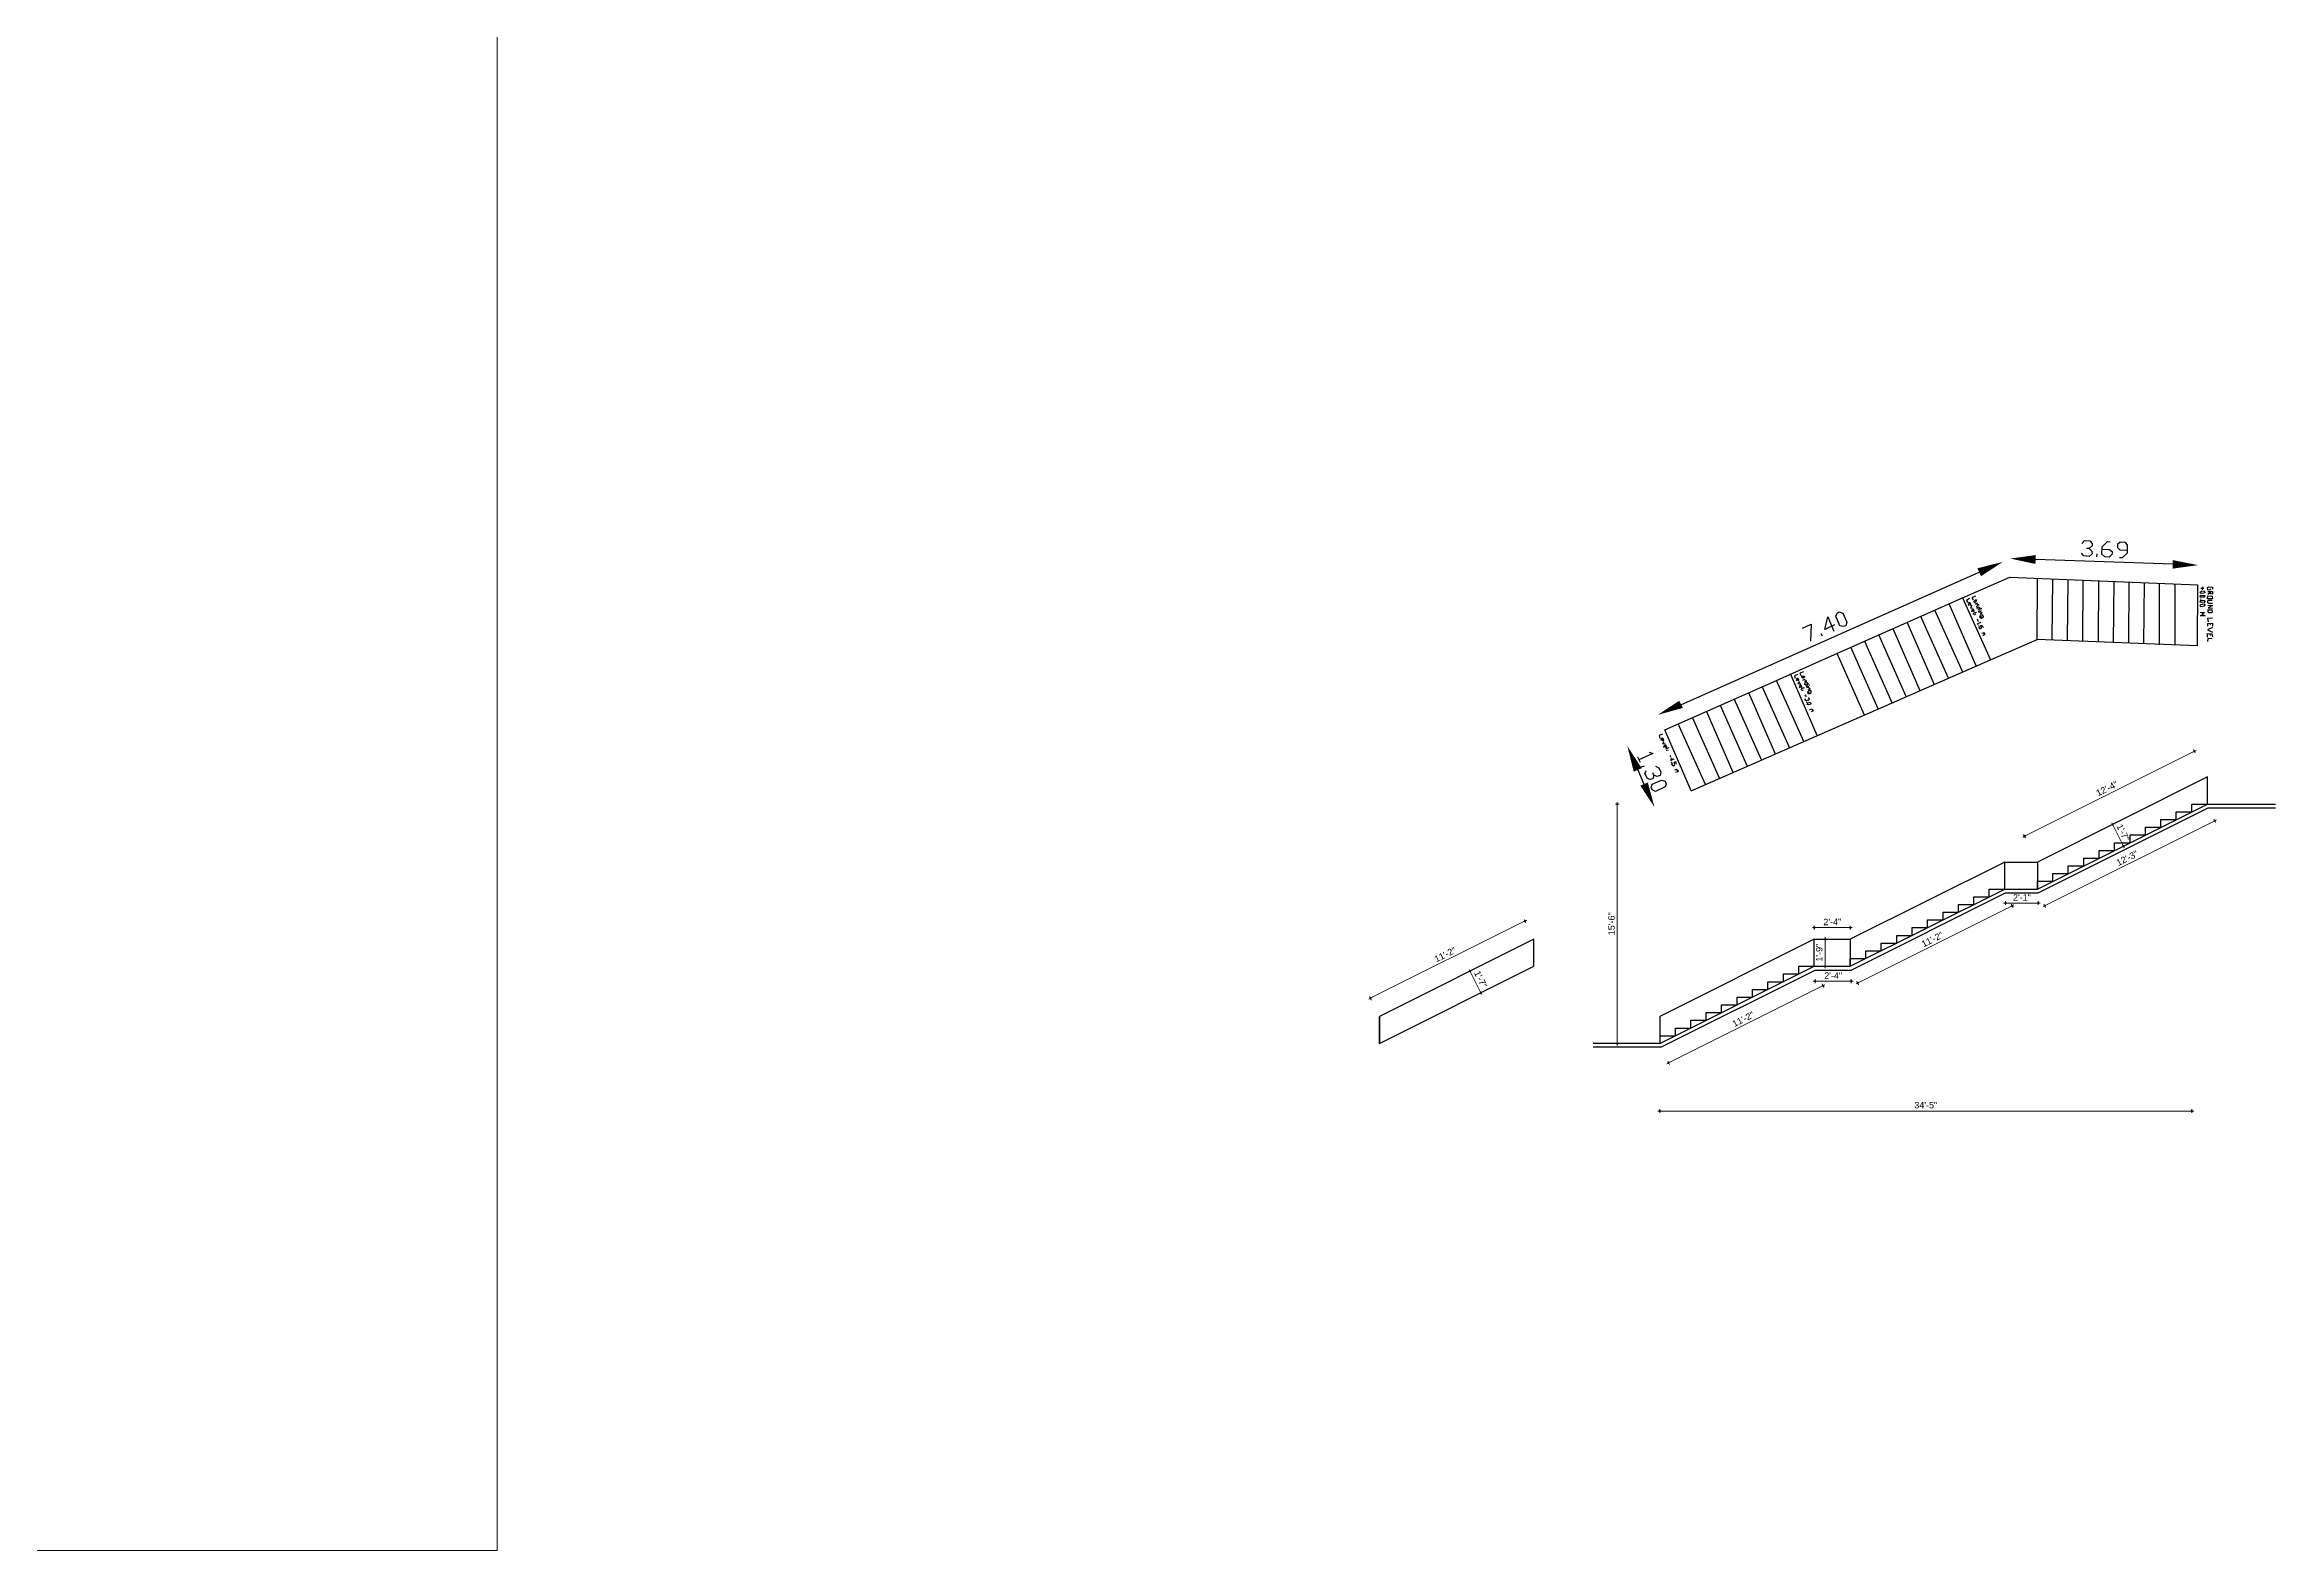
# Model space of a CAD drawing. Header units: inches. Extents: x 8069 to 17410, y -9620 to -7279.
# Drawn here: x 15678 to 17410, y -9620 to -8450 of the extents above; entities that cross this region are included whole.
import ezdxf

# ---------------------------------------------------------------- set-up
doc = ezdxf.new("R2010")
doc.units = ezdxf.units.IN
doc.header["$LTSCALE"] = 0.5
doc.header["$MEASUREMENT"] = 0
doc.header["$PDMODE"] = 66
doc.layers.add('hatch', color=9, linetype='Continuous', lineweight=0)
doc.layers.add('PDF_Dimensions', color=7, linetype='Continuous')
doc.layers.add('PDF_stairs', color=7, linetype='Continuous')
doc.styles.get("Standard").update_dxf_attribs({"font": 'arial.ttf'})
doc.dimstyles.new('S8', dxfattribs={"dimtxt": 5, "dimasz": 1, "dimexe": 6, "dimexo": 18, "dimgap": 1.9375, "dimtad": 1, "dimdec": 0, "dimzin": 3, "dimdsep": 46, "dimlunit": 4, "dimtxsty": 'Standard', "dimblk": 'dot 2', "dimcen": 12, "dimse1": 1, "dimse2": 1, "dimclrd": 1, "dimclre": 1, "dimclrt": 256, "dimadec": 0, "dimazin": 0, "dimtfac": 0.75, "dimtdec": 0, "dimtix": 1, "dimtmove": 1, "dimatfit": 3, "dimldrblk": 'DOT', "dimfxl": 1, "dimtolj": 1, "dimtzin": 0, "dimlwd": 9, "dimlwe": 9, "dimarcsym": 0})

# ---------------------------------------------------------------- blocks, each defined once
blk = doc.blocks.new('dot1')
at = {"layer": 'hatch'}
h = blk.add_hatch(color=256, dxfattribs=at)
edge = h.paths.add_edge_path()
edge.add_arc((0, 0), 1, 0, 360)
for p, q in [((3, 0), (-3, 0)), ((0, 3), (0, -3))]:
    blk.add_line(p, q, dxfattribs=at)
blk.add_circle((0, 0), 1, dxfattribs=at)
blk = doc.blocks.new('dot 2')
at = {"layer": 'hatch', "xscale": 0.5, "yscale": 0.5, "zscale": 0.5}
blk.add_blockref('dot1', (0, 0), dxfattribs=at)
blk = doc.blocks.new('*D857')
at = {"color": 1, "lineweight": 9, "transparency": 16777216}
blk.add_line((16933.3, -9278.2), (17344.5, -9278.2), dxfattribs=at)
at = {"layer": 'Defpoints', "color": 0, "transparency": 16777216}
for p in [(16932.3, -9225.7), (17345.5, -9225.7), (17345.5, -9278.2)]:
    blk.add_point(p, dxfattribs=at)
at = {"color": 1, "lineweight": 9, "transparency": 16777216, "rotation": 180}
blk.add_blockref('dot 2', (16932.3, -9278.2), dxfattribs=at)
at = {"color": 1, "lineweight": 9, "transparency": 16777216}
blk.add_blockref('dot 2', (17345.5, -9278.2), dxfattribs=at)
at = {"transparency": 16777216, "insert": (17138.9, -9273.7), "char_height": 5, "attachment_point": 5}
blk.add_mtext('\\A1;34\'-5"', dxfattribs=at)
blk = doc.blocks.new('_Dot')
at = {"color": 0, "linetype": 'ByBlock', "lineweight": -2}
blk.add_line((-0.5, 0), (-1, 0), dxfattribs=at)
at = {"color": 0, "linetype": 'ByBlock', "const_width": 0.5}
blk.add_lwpolyline([(-0.25, 0, 1), (0.25, 0, 1)], format="xyb", close=True, dxfattribs=at)
blk = doc.blocks.new('*D858')
at = {"color": 1, "lineweight": 9, "transparency": 16777216}
blk.add_line((16899.3, -9224.7), (16899.3, -9040.7), dxfattribs=at)
at = {"layer": 'Defpoints', "color": 0, "transparency": 16777216}
for p in [(16899.3, -9039.7), (17345.5, -9039.7), (16932.3, -9225.7)]:
    blk.add_point(p, dxfattribs=at)
at = {"color": 1, "lineweight": 9, "transparency": 16777216}
for p, rotation in [((16899.3, -9039.7), 90), ((16899.3, -9225.7), 270)]:
    blk.add_blockref('dot 2', p, dxfattribs=dict(at, rotation=rotation))
at = {"transparency": 16777216, "insert": (16894.8, -9132.7), "char_height": 5, "attachment_point": 5, "rotation": 90}
blk.add_mtext('\\A1;15\'-6"', dxfattribs=at)
blk = doc.blocks.new('*D862')
at = {"color": 1, "lineweight": 9, "transparency": 16777216}
blk.add_line((16940, -9240.3), (17058.2, -9181.2), dxfattribs=at)
at = {"layer": 'Defpoints', "color": 0, "transparency": 16777216}
for p in [(17053, -9168.7), (17059.1, -9180.8), (16933, -9228.7)]:
    blk.add_point(p, dxfattribs=at)
at = {"color": 1, "lineweight": 9, "transparency": 16777216}
for p, rotation in [((17059.1, -9180.8), 26.56919059721832), ((16939.1, -9240.8), 206.5691905972184)]:
    blk.add_blockref('dot 2', p, dxfattribs=dict(at, rotation=rotation))
at = {"transparency": 16777216, "insert": (16997.1, -9206.8), "char_height": 5, "attachment_point": 5, "rotation": 26.5692}
blk.add_mtext('\\A1;11\'-2"', dxfattribs=at)
blk = doc.blocks.new('*D863')
at = {"color": 1, "lineweight": 9, "transparency": 16777216}
blk.add_line((17054, -9177.3), (17080, -9177.3), dxfattribs=at)
at = {"layer": 'Defpoints', "color": 0, "transparency": 16777216}
for p in [(17053, -9168.7), (17081, -9168.7), (17081, -9177.3)]:
    blk.add_point(p, dxfattribs=at)
at = {"color": 1, "lineweight": 9, "transparency": 16777216, "rotation": 180}
blk.add_blockref('dot 2', (17053, -9177.3), dxfattribs=at)
at = {"color": 1, "lineweight": 9, "transparency": 16777216}
blk.add_blockref('dot 2', (17081, -9177.3), dxfattribs=at)
at = {"transparency": 16777216, "insert": (17067, -9172.9), "char_height": 5, "attachment_point": 5}
blk.add_mtext('\\A1;2\'-4"', dxfattribs=at)
blk = doc.blocks.new('*D864')
at = {"color": 1, "lineweight": 9, "transparency": 16777216}
blk.add_line((17087, -9178.3), (17205.1, -9119.2), dxfattribs=at)
at = {"layer": 'Defpoints', "color": 0, "transparency": 16777216}
for p in [(17200.9, -9108.7), (17206, -9118.7), (17081, -9168.7)]:
    blk.add_point(p, dxfattribs=at)
at = {"color": 1, "lineweight": 9, "transparency": 16777216}
for p, rotation in [((17206, -9118.7), 26.5812048147403), ((17086.1, -9178.7), 206.5812048147403)]:
    blk.add_blockref('dot 2', p, dxfattribs=dict(at, rotation=rotation))
at = {"transparency": 16777216, "insert": (17144, -9144.8), "char_height": 5, "attachment_point": 5, "rotation": 26.5812}
blk.add_mtext('\\A1;11\'-2"', dxfattribs=at)
blk = doc.blocks.new('*D865')
at = {"color": 1, "lineweight": 9, "transparency": 16777216}
blk.add_line((17201.9, -9116.6), (17225.3, -9116.6), dxfattribs=at)
at = {"layer": 'Defpoints', "color": 0, "transparency": 16777216}
for p in [(17200.9, -9108.7), (17226.3, -9108.7), (17226.3, -9116.6)]:
    blk.add_point(p, dxfattribs=at)
at = {"color": 1, "lineweight": 9, "transparency": 16777216, "rotation": 180}
blk.add_blockref('dot 2', (17200.9, -9116.6), dxfattribs=at)
at = {"color": 1, "lineweight": 9, "transparency": 16777216}
blk.add_blockref('dot 2', (17226.3, -9116.6), dxfattribs=at)
at = {"transparency": 16777216, "insert": (17213.6, -9112.2), "char_height": 5, "attachment_point": 5}
blk.add_mtext('\\A1;2\'-1"', dxfattribs=at)
blk = doc.blocks.new('*D866')
at = {"color": 1, "lineweight": 9, "transparency": 16777216}
blk.add_line((17232.2, -9118.3), (17362.4, -9053.2), dxfattribs=at)
at = {"layer": 'Defpoints', "color": 0, "transparency": 16777216}
for p in [(17358.2, -9042.7), (17363.3, -9052.7), (17226.3, -9108.7)]:
    blk.add_point(p, dxfattribs=at)
at = {"color": 1, "lineweight": 9, "transparency": 16777216}
for p, rotation in [((17363.3, -9052.7), 26.58120481474094), ((17231.3, -9118.7), 206.5812048147409)]:
    blk.add_blockref('dot 2', p, dxfattribs=dict(at, rotation=rotation))
at = {"transparency": 16777216, "insert": (17295.3, -9081.7), "char_height": 5, "attachment_point": 5, "rotation": 26.5812}
blk.add_mtext('\\A1;12\'-3"', dxfattribs=at)
blk = doc.blocks.new('*D869')
at = {"color": 1, "lineweight": 9, "transparency": 16777216}
blk.add_line((16826.7, -9131), (16708.5, -9190.1), dxfattribs=at)
at = {"layer": 'Defpoints', "color": 0, "transparency": 16777216}
for p in [(16834.6, -9144.7), (16707.6, -9190.6), (16714.6, -9204.7)]:
    blk.add_point(p, dxfattribs=at)
at = {"color": 1, "lineweight": 9, "transparency": 16777216}
for p, rotation in [((16827.6, -9130.6), 26.56919059721764), ((16707.6, -9190.6), 206.5691905972176)]:
    blk.add_blockref('dot 2', p, dxfattribs=dict(at, rotation=rotation))
at = {"transparency": 16777216, "insert": (16765.6, -9156.6), "char_height": 5, "attachment_point": 5, "rotation": 26.5692}
blk.add_mtext('\\A1;11\'-2"', dxfattribs=at)
blk = doc.blocks.new('*D870')
at = {"color": 1, "lineweight": 9, "transparency": 16777216}
blk.add_line((16785.4, -9170.4), (16792.9, -9185.4), dxfattribs=at)
at = {"layer": 'Defpoints', "color": 0, "transparency": 16777216}
for p in [(16774.6, -9174.7), (16783, -9191.5), (16793.4, -9186.3)]:
    blk.add_point(p, dxfattribs=at)
at = {"color": 1, "lineweight": 9, "transparency": 16777216}
for p, rotation in [((16785, -9169.5), 116.5691905972176), ((16793.4, -9186.3), 296.5691905972176)]:
    blk.add_blockref('dot 2', p, dxfattribs=dict(at, rotation=rotation))
at = {"transparency": 16777216, "insert": (16793.2, -9175.9), "char_height": 5, "attachment_point": 5, "rotation": 296.5692}
blk.add_mtext('\\A1;1\'-7"', dxfattribs=at)
blk = doc.blocks.new('*D871')
at = {"color": 1, "lineweight": 9, "transparency": 16777216}
blk.add_line((17053.3, -9135.7), (17079.3, -9135.7), dxfattribs=at)
at = {"layer": 'Defpoints', "color": 0, "transparency": 16777216}
for p in [(17052.3, -9144.7), (17080.3, -9135.7), (17080.3, -9144.7)]:
    blk.add_point(p, dxfattribs=at)
at = {"color": 1, "lineweight": 9, "transparency": 16777216, "rotation": 180}
blk.add_blockref('dot 2', (17052.3, -9135.7), dxfattribs=at)
at = {"color": 1, "lineweight": 9, "transparency": 16777216}
blk.add_blockref('dot 2', (17080.3, -9135.7), dxfattribs=at)
at = {"transparency": 16777216, "insert": (17066.3, -9131.3), "char_height": 5, "attachment_point": 5}
blk.add_mtext('\\A1;2\'-4"', dxfattribs=at)
blk = doc.blocks.new('*D872')
at = {"color": 1, "lineweight": 9, "transparency": 16777216}
blk.add_line((17060.7, -9164.7), (17060.7, -9145.7), dxfattribs=at)
at = {"layer": 'Defpoints', "color": 0, "transparency": 16777216}
for p in [(17052.3, -9144.7), (17060.7, -9144.7), (17052.3, -9165.7)]:
    blk.add_point(p, dxfattribs=at)
at = {"color": 1, "lineweight": 9, "transparency": 16777216}
for p, rotation in [((17060.7, -9144.7), 90), ((17060.7, -9165.7), 270)]:
    blk.add_blockref('dot 2', p, dxfattribs=dict(at, rotation=rotation))
at = {"transparency": 16777216, "insert": (17056.2, -9155.2), "char_height": 5, "attachment_point": 5, "rotation": 90}
blk.add_mtext('\\A1;1\'-9"', dxfattribs=at)
blk = doc.blocks.new('*D873')
at = {"color": 1, "lineweight": 9, "transparency": 16777216}
blk.add_line((17346.7, -8999), (17216.5, -9064.2), dxfattribs=at)
at = {"layer": 'Defpoints', "color": 0, "transparency": 16777216}
for p in [(17357.6, -9018.6), (17215.6, -9064.6), (17225.6, -9084.7)]:
    blk.add_point(p, dxfattribs=at)
at = {"color": 1, "lineweight": 9, "transparency": 16777216}
for p, rotation in [((17347.6, -8998.6), 26.56919059721772), ((17215.6, -9064.6), 206.5691905972177)]:
    blk.add_blockref('dot 2', p, dxfattribs=dict(at, rotation=rotation))
at = {"transparency": 16777216, "insert": (17279.6, -9027.6), "char_height": 5, "attachment_point": 5, "rotation": 26.5692}
blk.add_mtext('\\A1;12\'-4"', dxfattribs=at)
blk = doc.blocks.new('*D874')
at = {"color": 1, "lineweight": 9, "transparency": 16777216}
blk.add_line((17284.5, -9056.4), (17292, -9071.4), dxfattribs=at)
at = {"layer": 'Defpoints', "color": 0, "transparency": 16777216}
for p in [(17291.6, -9051.7), (17292.4, -9072.3), (17300, -9068.5)]:
    blk.add_point(p, dxfattribs=at)
at = {"color": 1, "lineweight": 9, "transparency": 16777216}
for p, rotation in [((17284, -9055.5), 116.5593682710167), ((17292.4, -9072.3), 296.5593682710166)]:
    blk.add_blockref('dot 2', p, dxfattribs=dict(at, rotation=rotation))
at = {"transparency": 16777216, "insert": (17292.2, -9061.9), "char_height": 5, "attachment_point": 5, "rotation": 296.5594}
blk.add_mtext('\\A1;1\'-7"', dxfattribs=at)

msp = doc.modelspace()

# ---------------------------------------------------------------- linework, layer by layer
for p, q in [((17349.7, -8916.7), (17225.3, -8911.8)), ((16956.8, -9029.3), (17189.2, -8927.6)), ((17226.3, -9108.7), (17358.2, -9042.7)), ((17345.5, -9045.7), (17345.5, -9039.7)), ((17345.5, -9039.7), (17410.5, -9039.7)), ((17358.2, -9042.7), (17410.5, -9042.7)), ((17309.5, -9063.7), (17309.5, -9057.7)), ((17309.5, -9057.7), (17321.5, -9057.7)), ((17321.5, -9057.7), (17321.5, -9051.7)), ((17321.5, -9051.7), (17333.5, -9051.7)), ((17333.5, -9051.7), (17333.5, -9045.7)), ((17333.5, -9045.7), (17345.5, -9045.7)), ((17273.6, -9081.7), (17273.6, -9075.7)), ((17273.6, -9075.7), (17285.6, -9075.7)), ((17285.6, -9075.7), (17285.6, -9069.7)), ((17285.6, -9069.7), (17297.6, -9069.7)), ((17297.6, -9069.7), (17297.6, -9063.7)), ((17297.6, -9063.7), (17309.5, -9063.7)), ((17200.3, -9084.7), (17225.6, -9084.7)), ((17237.6, -9099.7), (17237.6, -9093.7)), ((17237.6, -9093.7), (17249.6, -9093.7)), ((17249.6, -9093.7), (17249.6, -9087.7)), ((17249.6, -9087.7), (17261.6, -9087.7)), ((17261.6, -9087.7), (17261.6, -9081.7)), ((17261.6, -9081.7), (17273.6, -9081.7)), ((17081, -9168.7), (17200.9, -9108.7)), ((17176.2, -9117.7), (17176.2, -9111.7)), ((17176.2, -9111.7), (17188.2, -9111.7)), ((17188.2, -9111.7), (17188.2, -9105.7)), ((17188.2, -9105.7), (17225.6, -9105.7)), ((17200.9, -9108.7), (17226.3, -9108.7)), ((17225.6, -9105.7), (17225.6, -9099.7)), ((17225.6, -9099.7), (17237.6, -9099.7)), ((17140.3, -9135.7), (17140.3, -9129.7)), ((17140.3, -9129.7), (17152.3, -9129.7)), ((17152.3, -9129.7), (17152.3, -9123.7)), ((17152.3, -9123.7), (17164.3, -9123.7)), ((17164.3, -9123.7), (17164.3, -9117.7)), ((17164.3, -9117.7), (17176.2, -9117.7)), ((16834.6, -9144.7), (16714.6, -9204.7)), ((16834.6, -9165.7), (16834.6, -9144.7)), ((17052.3, -9144.7), (17080.3, -9144.7)), ((17104.3, -9153.7), (17104.3, -9147.7)), ((17104.3, -9147.7), (17116.3, -9147.7)), ((17116.3, -9147.7), (17116.3, -9141.7)), ((17116.3, -9141.7), (17128.3, -9141.7)), ((17128.3, -9141.7), (17128.3, -9135.7)), ((17128.3, -9135.7), (17140.3, -9135.7)), ((16714.6, -9225.7), (16834.6, -9165.7)), ((17040.3, -9171.7), (17040.3, -9165.7)), ((17040.3, -9165.7), (17080.3, -9165.7)), ((17080.3, -9165.7), (17080.3, -9159.7)), ((17080.3, -9159.7), (17092.3, -9159.7)), ((17092.3, -9159.7), (17092.3, -9153.7)), ((17092.3, -9153.7), (17104.3, -9153.7)), ((16933, -9228.7), (17053, -9168.7)), ((17016.3, -9183.7), (17016.3, -9177.7)), ((17016.3, -9177.7), (17028.3, -9177.7)), ((17028.3, -9177.7), (17028.3, -9171.7)), ((17028.3, -9171.7), (17040.3, -9171.7)), ((17053, -9168.7), (17081, -9168.7)), ((16980.3, -9201.7), (16980.3, -9195.7)), ((16980.3, -9195.7), (16992.3, -9195.7)), ((16992.3, -9195.7), (16992.3, -9189.7)), ((16992.3, -9189.7), (17004.3, -9189.7)), ((17004.3, -9189.7), (17004.3, -9183.7)), ((17004.3, -9183.7), (17016.3, -9183.7)), ((16714.6, -9225.7), (16714.6, -9204.7)), ((16944.4, -9219.7), (16944.4, -9213.7)), ((16944.4, -9213.7), (16956.4, -9213.7)), ((16956.4, -9213.7), (16956.4, -9207.7)), ((16956.4, -9207.7), (16968.4, -9207.7)), ((16968.4, -9207.7), (16968.4, -9201.7)), ((16968.4, -9201.7), (16980.3, -9201.7)), ((16932.3, -9225.7), (16880.6, -9225.7)), ((16933, -9228.7), (16880.6, -9228.7)), ((16932.3, -9219.7), (16944.4, -9219.7)), ((16932.3, -9219.7), (16932.3, -9225.7))]:
    msp.add_line(p, q)
for points in [[(17357.6, -9039.7), (17357.6, -9018.6), (17225.6, -9084.7), (17225.6, -9105.7)], [(17200.3, -9105.7), (17200.3, -9084.7), (17080.3, -9144.7), (17080.3, -9165.7)], [(16834.6, -9165.7), (16834.6, -9144.7), (16714.6, -9204.7), (16714.6, -9225.7)], [(17052.3, -9165.7), (17052.3, -9144.7), (16932.3, -9204.7), (16932.3, -9225.7)]]:
    msp.add_lwpolyline(points, close=True)
at = {"layer": 'PDF_Dimensions', "lineweight": 0}
msp.add_lwpolyline([(12700.2, -9619.6), (16029.4, -9619.6), (16029.4, -7279.4), (12700.2, -7279.4)], close=True, dxfattribs=at)
at = {"layer": 'PDF_Dimensions', "lineweight": 25}
for points in [[(17260.2, -8837.2), (17262.2, -8834.9), (17266.3, -8835.2), (17268.2, -8837.3), (17268.1, -8839.1), (17265.9, -8841), (17263.8, -8841.2)], [(17275.8, -8841.5), (17281.6, -8841.9), (17284, -8843.8), (17283.5, -8845.7), (17281.3, -8847.7), (17277.9, -8847.6), (17275.6, -8845.6), (17275.9, -8839.8), (17280, -8835.6), (17282, -8836)], [(17289.5, -8848.2), (17291.6, -8848), (17295.6, -8844.4), (17295.6, -8838.2), (17294, -8836.4), (17289.9, -8836.2), (17287.7, -8838.1), (17287.9, -8840.2), (17289.6, -8842), (17295.4, -8842.3)], [(17330.9, -8853.3), (17224.2, -8849.6)], [(17265.9, -8841), (17267.9, -8843.2), (17268.1, -8845.3), (17265.9, -8847.2), (17261.8, -8846.9), (17259.9, -8844.8)], [(17271.7, -8847.5), (17271.9, -8845.1)], [(16948.7, -8962.5), (17180.4, -8859.5)], [(17353.9, -8873.1), (17354.1, -8870.8)], [(17359.6, -8872.4), (17360.1, -8873.2), (17358, -8873.4), (17357.8, -8871.3), (17358.6, -8870.8), (17361, -8871), (17361.6, -8871.1), (17361.6, -8872.8)], [(17172.9, -8879.9), (17170.5, -8881.4), (17171.5, -8883.1)], [(17172.8, -8883.4), (17173.1, -8884.8), (17173.8, -8885), (17174, -8884.3), (17173.5, -8883.5), (17173.2, -8883.1), (17172.4, -8883.6), (17171.8, -8884.5), (17172.3, -8885.3)], [(17174.7, -8885.5), (17173.6, -8887.3), (17175.3, -8887.4)], [(17175, -8888.7), (17175.8, -8889.9), (17176.4, -8890.1), (17176.6, -8889.4), (17176.1, -8888.6), (17175.4, -8888.5), (17174.6, -8889), (17174.5, -8889.6), (17175, -8890.4)], [(17177.4, -8878.2), (17174.8, -8879.3), (17175.8, -8880.9)], [(17177, -8883), (17176.9, -8883.6)], [(17177.4, -8884.4), (17179, -8883.4)], [(17178.2, -8883.9), (17179.8, -8884.6), (17180, -8885), (17179.2, -8885.5), (17178, -8886.3)], [(17182.2, -8887.6), (17179.5, -8888.7)], [(17352.2, -8880.3), (17352.7, -8880.1)], [(17352.5, -8871.8), (17354.9, -8872)], [(17361.3, -8881.4), (17358.6, -8881.5), (17357.7, -8882), (17357.8, -8883), (17358.8, -8883.6), (17361.5, -8883.5)], [(17360.1, -8874.9), (17357.9, -8876.8)], [(17357.9, -8888.6), (17357.9, -8890.3), (17358.8, -8890.9), (17360.9, -8890.7), (17361.7, -8890.2), (17361.4, -8888.7)], [(17358, -8885.1), (17361.5, -8885.3), (17358.2, -8887.3), (17361.7, -8887.4)], [(17358.1, -8874.4), (17361.5, -8874.5), (17361.5, -8876.3), (17361.1, -8876.5), (17360.4, -8876.4), (17359.8, -8876.2), (17359.8, -8874.5)], [(17043.1, -8903.1), (17050, -8899.9), (17049.4, -8913.2)], [(17067.9, -8900.5), (17060.5, -8904), (17062.8, -8894.2), (17067.4, -8905.3)], [(17178, -8890.8), (17175.7, -8891.6), (17175.6, -8892.3)], [(17176.9, -8892.6), (17176.5, -8892.9)], [(17177.7, -8892.1), (17177.3, -8892.4)], [(17178.8, -8899.3), (17179.3, -8900.1)], [(17178.9, -8895.8), (17179.5, -8897.7)], [(17181.1, -8898.4), (17181.7, -8898.6), (17179, -8899.7)], [(17179.6, -8889.8), (17181.5, -8889.2)], [(17179.8, -8900.9), (17180.2, -8900.6)], [(17180.1, -8890.6), (17182, -8890)], [(17180.3, -8901.7), (17180.1, -8902.4), (17180.7, -8903.2), (17181.3, -8903.3), (17182.1, -8902.8), (17182.3, -8902.2), (17181.5, -8900.9), (17182.6, -8900.8), (17183.6, -8902.5)], [(17180.8, -8893.5), (17180.7, -8894.2), (17181.2, -8895), (17181.8, -8895.1), (17183.7, -8894.5), (17183.8, -8893.9), (17183.3, -8893.1), (17182.4, -8892.5), (17181.6, -8893), (17181.5, -8893.7), (17182.2, -8894.9)], [(17180.9, -8890.1), (17182.5, -8890.8), (17182.7, -8891.2), (17182.3, -8891.4), (17181.1, -8892.2)], [(17181.9, -8888.9), (17182.3, -8888.7)], [(17351.9, -8890.6), (17355.4, -8890.8), (17353.3, -8892), (17355.8, -8893.3), (17352, -8893.4)], [(17361.6, -8895.3), (17357.7, -8895.4), (17358.2, -8898)], [(17361.6, -8902.6), (17357.7, -8904.4), (17361.5, -8906)], [(17358.1, -8901.4), (17357.9, -8899.3), (17361.7, -8899.1), (17361.5, -8901.5)], [(17361.6, -8889.1), (17358.2, -8889)], [(17359.6, -8899.3), (17359.7, -8900.4)], [(17058.6, -8909.1), (17057.6, -8907.5)], [(17182.5, -8907), (17184.4, -8906.4)], [(17184.2, -8907.1), (17184.7, -8907.9), (17184.3, -8908.2), (17183.1, -8908.9)], [(17183.7, -8906.3), (17184.6, -8906.8), (17184.2, -8907.1), (17183.8, -8907.4)], [(17361.4, -8911.2), (17357.9, -8911.1), (17357.7, -8913.4)], [(17357.8, -8910), (17357.8, -8907.2), (17361.2, -8907.3), (17361.7, -8909.8)], [(17359.5, -8907.3), (17359.8, -8908.7)], [(17039.6, -8938.9), (17036.9, -8940), (17037.5, -8941.9)], [(17043.9, -8936.8), (17041.2, -8937.9), (17041.8, -8939.8)], [(17038.8, -8942.2), (17039.6, -8943.4), (17040.2, -8943.6), (17040.4, -8942.9), (17039.9, -8942.1), (17039.2, -8942), (17038.4, -8942.5), (17038.3, -8943.1), (17038.8, -8943.9)], [(17040.8, -8944.4), (17039.6, -8946.2), (17041.8, -8946)], [(17041.5, -8947.3), (17041.8, -8948.8), (17042.5, -8948.9), (17042.9, -8948.7), (17042.1, -8947.5), (17041.9, -8947.1), (17041.1, -8947.6), (17040.5, -8948.5), (17041, -8949.3)], [(17044.4, -8949.4), (17042.2, -8950.2), (17042, -8950.9)], [(17042.9, -8951.5), (17042.5, -8951.7)], [(17043.5, -8941.6), (17043.3, -8942.2)], [(17044, -8951.4), (17043.3, -8951.2)], [(17043.4, -8943.3), (17045.3, -8942.7)], [(17044.2, -8942.8), (17045.8, -8943.5), (17046.1, -8943.9), (17045.9, -8944.5), (17044.4, -8944.9)], [(17044.9, -8954.7), (17045.9, -8956.3)], [(17047.1, -8959), (17046.6, -8959.2), (17046.2, -8959.5), (17045.6, -8959.3), (17045.1, -8958.5), (17045.6, -8957.6)], [(17048.2, -8946.5), (17045.5, -8947.6)], [(17046.1, -8948.4), (17047.9, -8947.8)], [(17046.6, -8949.2), (17048.4, -8948.6)], [(17047.5, -8957), (17048.2, -8957.2), (17048.3, -8958.2), (17048.1, -8958.9), (17047.7, -8959.1), (17047.1, -8959), (17046.8, -8958.6)], [(17047.3, -8952.1), (17047.1, -8952.8), (17047.2, -8953.8), (17047.9, -8954), (17049.7, -8953.4), (17049.9, -8952.7), (17049.8, -8951.7), (17049.1, -8951.5), (17048.1, -8951.6), (17047.9, -8952.3), (17048.3, -8953.7)], [(17047.6, -8949.1), (17048.5, -8949.6), (17048.8, -8950), (17048.6, -8950.7), (17047.2, -8951.1)], [(17048.3, -8947.5), (17048.7, -8947.3)], [(17046.3, -8960.5), (17046.7, -8960.3)], [(17048.8, -8966.3), (17050.7, -8965.7)], [(17050.8, -8966.8), (17051.4, -8966.9), (17051.3, -8967.6), (17049.8, -8967.9)], [(17050.3, -8965.9), (17050.9, -8966.1), (17050.8, -8966.8), (17050.4, -8967)], [(16934.4, -8985.4), (16931.8, -8986.5), (16932.4, -8988.4)], [(16933.7, -8988.7), (16934.4, -8989.9), (16935.3, -8990.5), (16935.5, -8989.8), (16935, -8989), (16934.1, -8988.5), (16933.3, -8989), (16933.1, -8989.6), (16933.6, -8990.4)], [(16935.8, -8991.3), (16934.5, -8992.7), (16936.8, -8992.9)], [(16915.1, -9003.1), (16917, -9007)], [(16924, -8999.3), (16926.8, -9000.3), (16916, -9005.4)], [(16918.2, -9010.7), (16920.5, -9009.9)], [(16936.3, -8993.8), (16936.6, -8995.3), (16937.5, -8995.8), (16937.7, -8995.2), (16937.2, -8994.4), (16936.9, -8994), (16935.9, -8994.1), (16935.3, -8995), (16935.8, -8995.8)], [(16939.3, -8995.9), (16937, -8996.7), (16936.8, -8997.4)], [(16937.7, -8998), (16937.3, -8998.2)], [(16938.8, -8997.9), (16938.4, -8998.1)], [(16940, -9001.6), (16941, -9003.2)], [(16941.7, -9006.1), (16941.1, -9004.3), (16943.1, -9004.7), (16940.4, -9005.8)], [(16941.2, -9007), (16941.6, -9006.8)], [(16942.1, -9007.6), (16941.5, -9008.5), (16942, -9009.3), (16942.9, -9009.9), (16943.7, -9009.4), (16943.9, -9008.7), (16943.5, -9007.3), (16944.4, -9006.7), (16945, -9008.6)], [(16915.2, -9013.1), (16919.9, -9024.2)], [(16927.8, -9017.1), (16926.8, -9020), (16924.9, -9020.6), (16922.7, -9019.7), (16920.8, -9015.8), (16921.7, -9013.6)], [(16929.1, -9010.1), (16931.5, -9011.4), (16933.1, -9014.9), (16932.5, -9017.5), (16930.3, -9018.3), (16927.8, -9017.1), (16926.8, -9015.5)], [(16943.9, -9013.2), (16945.8, -9012.6)], [(16945.9, -9013.7), (16946.5, -9013.8), (16946.4, -9014.5), (16944.5, -9015.1)], [(16945.4, -9012.9), (16946, -9013), (16945.9, -9013.7), (16945.5, -9013.9)]]:
    msp.add_lwpolyline(points, dxfattribs=at)
for points in [[(17176.4, -8882.8), (17176.5, -8882.2), (17176.7, -8881.5), (17177.5, -8881), (17178.2, -8881.1), (17178, -8881.8), (17177.8, -8882.5), (17177, -8883)], [(17180.3, -8888.2), (17179, -8887.9), (17178.7, -8887.5), (17178.9, -8886.8), (17179.7, -8886.3), (17180.6, -8886.9), (17180.9, -8887.3)], [(17352.2, -8874.8), (17353, -8874.3), (17355.1, -8874.1), (17355.6, -8874.9), (17355.8, -8875.3), (17355, -8875.8), (17352.9, -8876), (17352, -8875.4)], [(17352.2, -8877.6), (17352.6, -8877.3), (17355, -8877.5), (17355.6, -8877.7), (17355.5, -8878.3), (17355.3, -8879), (17352.6, -8879), (17352, -8878.2)], [(17352.2, -8882.1), (17352.8, -8881.2), (17355.1, -8881.4), (17355.6, -8882.2), (17355.9, -8882.6), (17355.1, -8883.1), (17352.7, -8882.9), (17352, -8882.7)], [(17352.2, -8884.8), (17352.6, -8884.6), (17355.2, -8884.1), (17355.7, -8884.9), (17355.5, -8885.6), (17355.1, -8885.9), (17352.6, -8886.3), (17352.1, -8885.5)], [(17358, -8877.9), (17361.4, -8878), (17361.6, -8880.1), (17357.8, -8880.3)], [(17074.8, -8901.8), (17072.2, -8901.2), (17069.1, -8893.6), (17070, -8891.3), (17071.6, -8890.3), (17074.5, -8891.3), (17077.7, -8898.3), (17076.7, -8901.2)], [(17042.8, -8941.4), (17042.6, -8941), (17042.7, -8940.3), (17043.8, -8940.2), (17044.4, -8940.4), (17044.7, -8940.8), (17044.5, -8941.5), (17043.5, -8941.6)], [(17046.6, -8947.5), (17045, -8946.8), (17044.8, -8946.4), (17045.3, -8945.4), (17046.4, -8945.3), (17047.1, -8945.5), (17046.9, -8946.2)], [(17046.7, -8962), (17047.3, -8961.1), (17049.1, -8960.5), (17049.4, -8960.9), (17049.6, -8961.3), (17049.5, -8962), (17047.6, -8962.6), (17046.9, -8962.4)], [(16925.5, -9026.9), (16926.5, -9024.1), (16933.7, -9021.2), (16936.4, -9021.8), (16937.2, -9024.1), (16936.4, -9026.3), (16929, -9029.8), (16926.5, -9028.5)]]:
    msp.add_lwpolyline(points, close=True, dxfattribs=at)
at = {"layer": 'PDF_Dimensions', "transparency": 33554559}
for points in [[(17179, -8856.5), (17181.8, -8862.6), (17198.9, -8851.4)], [(17224.3, -8846.2), (17224.1, -8853.1), (17204.6, -8848.9)], [(17330.6, -8850.1), (17330.8, -8856.7), (17350.4, -8854)], [(16947.4, -8959.4), (16950.3, -8964.9), (16930.7, -8970.4)], [(16918.3, -9011.8), (16912.1, -9014.5), (16907.1, -8994.6)], [(16923, -9022.9), (16917.2, -9025.4), (16928.2, -9042.1)]]:
    msp.add_solid(points, dxfattribs=at)
at = {"layer": 'PDF_stairs', "lineweight": 25}
for points in [[(16956.8, -9029.3), (16936.2, -8982.1), (17022.9, -8943.7), (17058.8, -8927.5), (17167.5, -8879.4), (17204.1, -8863.3), (17349.9, -8869.4), (17349.7, -8916.7)], [(17167.5, -8879.4), (17189.2, -8927.6), (17225.3, -8911.8), (17225.6, -8864.5)], [(17237.1, -8911.7), (17237.6, -8864.8)], [(17249.1, -8912.1), (17249.6, -8865.2)], [(17261, -8913.1), (17261.2, -8865.8)], [(17273, -8913.5), (17273.2, -8866.2)], [(17284.6, -8914.1), (17285.3, -8866.5)], [(17296.6, -8914.5), (17296.9, -8867.2)], [(17308.2, -8915.1), (17308.9, -8867.5)], [(17320.5, -8915.9), (17320.5, -8868.1)], [(17332.5, -8916.2), (17332.5, -8868.5)], [(17178.1, -8932.3), (17157, -8884.2)], [(17134.5, -8951.6), (17113.5, -8903.5)], [(17145.6, -8946.9), (17124.4, -8898.4)], [(17156.5, -8941.8), (17135.1, -8894)], [(17167.6, -8937.1), (17145.9, -8888.9)], [(17091.4, -8970.6), (17070, -8922.8)], [(17101.8, -8965.8), (17080.8, -8917.7)], [(17112.9, -8961.1), (17091.5, -8913.3)], [(17123.8, -8956), (17102.4, -8908.2)], [(17054.5, -8986.3), (17033.8, -8938.6)], [(17022.1, -9000.9), (17001.4, -8953.2)], [(17033, -8995.8), (17011.8, -8948.4)], [(17044.1, -8991.1), (17022.9, -8943.7)], [(16978.7, -9019.6), (16957.8, -8972.5)], [(16989.4, -9015.1), (16968.7, -8967.4)], [(17000.3, -9010), (16979.4, -8963)], [(17011.4, -9005.3), (16990.2, -8957.9)], [(16967.9, -9024.6), (16946.7, -8977.2)]]:
    msp.add_lwpolyline(points, dxfattribs=at)

# ---------------------------------------------------------------- dimensions: what is measured, and where the dimension line sits
for p1, p2, distance, picture, middle in [((17357.6, -9018.6), (17225.6, -9084.7), -22.4, '*D873', (17279.6, -9027.6)), ((17226.3, -9108.7), (17358.2, -9042.7), -11.3, '*D866', (17295.3, -9081.7)), ((17291.6, -9051.7), (17300, -9068.5), -8.5, '*D874', (17292.2, -9061.9)), ((17081, -9168.7), (17200.9, -9108.7), -11.3, '*D864', (17144, -9144.8)), ((16834.6, -9144.7), (16714.6, -9204.7), -15.7, '*D869', (16765.6, -9156.6)), ((16774.6, -9174.7), (16783, -9191.5), 11.6, '*D870', (16793.2, -9175.9)), ((16933, -9228.7), (17053, -9168.7), -13.5, '*D862', (16997.1, -9206.8))]:
    dim = msp.add_aligned_dim(p1=p1, p2=p2, distance=distance, dimstyle='S8', override={"dimfxl": 2, "dimfxlon": 1, "dimarcsym": 1})
    dim.commit()
    dim.dimension.update_dxf_attribs({"geometry": picture, "text_midpoint": middle})
for base, p1, p2, picture, middle in [((16899.3, -9039.7), (16932.3, -9225.7), (17345.5, -9039.7), '*D858', (16894.8, -9132.7)), ((17060.7, -9144.7), (17052.3, -9165.7), (17052.3, -9144.7), '*D872', (17056.2, -9155.2))]:
    dim = msp.add_linear_dim(base=base, p1=p1, p2=p2, angle=90, dimstyle='S8', override={"dimfxl": 2, "dimfxlon": 1, "dimarcsym": 1})
    dim.commit()
    dim.dimension.update_dxf_attribs({"geometry": picture, "text_midpoint": middle})
for base, p1, p2, picture, middle in [((17226.3, -9116.6), (17200.9, -9108.7), (17226.3, -9108.7), '*D865', (17213.6, -9112.2)), ((17080.3, -9135.7), (17052.3, -9144.7), (17080.3, -9144.7), '*D871', (17066.3, -9131.3)), ((17081, -9177.3), (17053, -9168.7), (17081, -9168.7), '*D863', (17067, -9172.9)), ((17345.5, -9278.2), (16932.3, -9225.7), (17345.5, -9225.7), '*D857', (17138.9, -9273.7))]:
    dim = msp.add_linear_dim(base=base, p1=p1, p2=p2, dimstyle='S8', override={"dimfxl": 2, "dimfxlon": 1, "dimarcsym": 1})
    dim.commit()
    dim.dimension.update_dxf_attribs({"geometry": picture, "text_midpoint": middle})

doc.saveas('drawing.dxf')
